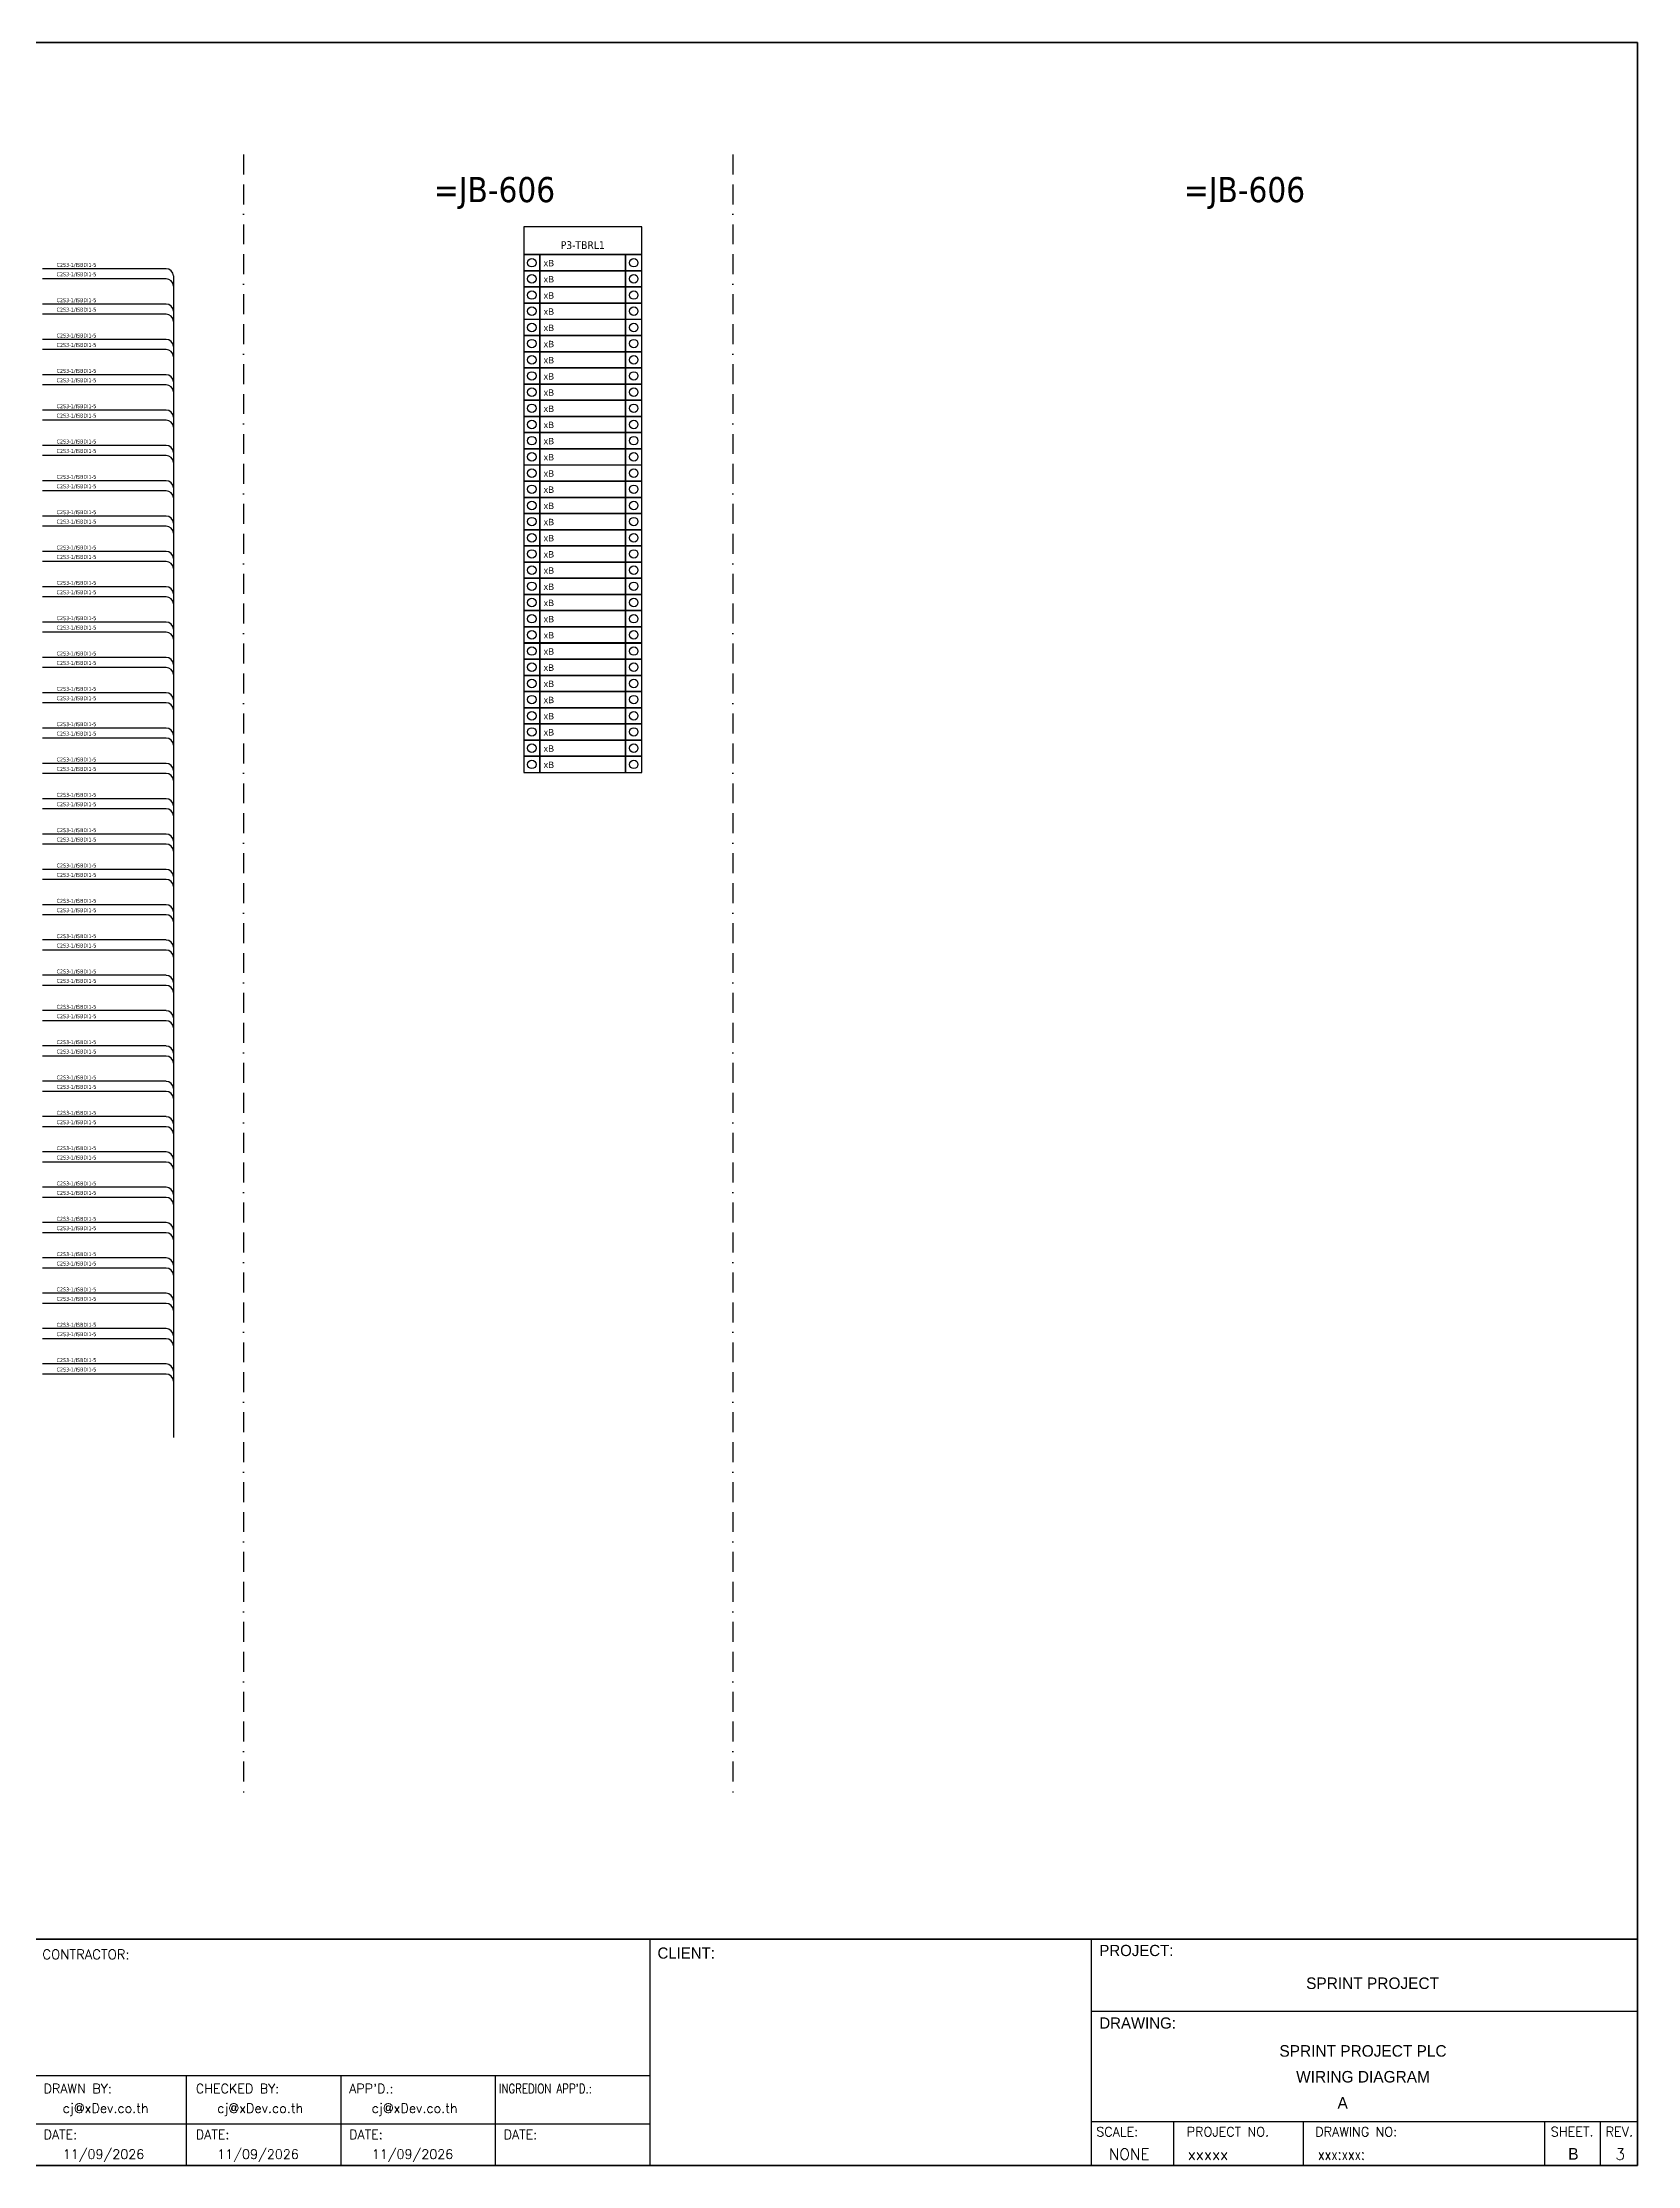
# Model space of a CAD drawing. Header units: millimetres. Extents: x 0 to 54213, y 0 to 2820.
# Drawn here: x 18635 to 20667, y 0 to 2704 of the extents above; entities that cross this region are included whole.
import ezdxf
from ezdxf.enums import TextEntityAlignment as Align

# ---------------------------------------------------------------- set-up
doc = ezdxf.new("R2010")
doc.units = ezdxf.units.MM
doc.linetypes.add('BORDERX2', pattern=[88.9, 25.4, -12.7, 25.4, -12.7, 0, -12.7])
for name, color, linetype in [('GT_1', 9, 'Continuous'), ('HELPPOINT', 7, 'Continuous'), ('MEMBER', 7, 'Continuous'), ('x01001-FrameArea', 2, 'BORDERX2')]:
    doc.layers.add(name, color=color, linetype=linetype)
doc.layers.add('IE-WIRE', color=7, linetype='Continuous', lineweight=25)
doc.styles.add('HTX11', font='O8111901')
doc.styles.add('ROMANS', font='romans.shx', dxfattribs={"width": 0.85, "height": 25})
doc.styles.get("Standard").update_dxf_attribs({"font": 'arial.ttf'})
doc.styles.add('Tahoma', font='')
doc.styles.get('Tahoma').set_extended_font_data('Tahoma')

# ---------------------------------------------------------------- blocks, each defined once
blk = doc.blocks.new('xTermSingleLayer3')
at = {"color": 7, "ltscale": 25.4}
for points in [[(0, -537), (537, -537), (537, 0), (0, 0)], [(537, -537), (3378, -537), (3378, 0), (537, 0)], [(3378, -537), (3915, -537), (3915, 0), (3378, 0)]]:
    blk.add_lwpolyline(points, close=True, dxfattribs=at)
for centre in [(268, -268), (3647, -268)]:
    blk.add_circle(centre, 141, dxfattribs=at)
blk.add_attdef('TERMINAL_B', (661, -387), '', height=212)
blk = doc.blocks.new('*U36')
at = {"layer": 'IE-WIRE', "color": 4, "ltscale": 25.4}
for p, q in [((74.2, 7.2), (-83.4, 7.2)), ((74.2, -5.6), (-83.4, -5.6))]:
    blk.add_line(p, q, dxfattribs=at)
for centre in [(74.2, -2), (74.2, -14.8)]:
    blk.add_arc(centre, 9.17, 0, 90, dxfattribs=at)
at = {"color": 4, "style": 'Tahoma'}
for p in [(-65.4, 9.6), (-65.4, -2.4)]:
    blk.add_text('C2S3-1/ISBDI1-5', height=4.974, dxfattribs=at).set_placement(p)
blk = doc.blocks.new('*U37')
at = {"layer": 'x01001-FrameArea', "color": 0, "linetype": 'ByBlock', "lineweight": -2, "transparency": 16777216}
for p in [(0, 0), (0, -45), (0, -90), (0, -135), (0, -180), (0, -225), (0, -270), (0, -315), (0, -360), (0, -405), (0, -450), (0, -495), (0, -540), (0, -585), (0, -630), (0, -675), (0, -720), (0, -765), (0, -810), (0, -855), (0, -900), (0, -945), (0, -990), (0, -1035), (0, -1080), (0, -1125), (0, -1170), (0, -1215), (0, -1260), (0, -1305), (0, -1350), (0, -1395)]:
    blk.add_blockref('*U36', p, dxfattribs=at)

msp = doc.modelspace()

# ---------------------------------------------------------------- linework, layer by layer
at = {"color": 4}
for p, q in [((20075.5, 56.1), (20075.5, 0)), ((20240.8, 56.1), (20240.8, 0))]:
    msp.add_line(p, q, dxfattribs=at)
at = {"color": 4, "ltscale": 0.5}
for p, q in [((20547.9, 56.1), (20547.9, 0)), ((20547.9, 56.1), (20547.9, 0)), ((20619.1, 56.1), (20619.1, 0)), ((20619.1, 56.1), (20619.1, 0))]:
    msp.add_line(p, q, dxfattribs=at)
at = {"color": 4, "ltscale": 25.4}
msp.add_lwpolyline([(19248.1, 2434), (19398.4, 2434), (19398.4, 2469.2), (19248.1, 2469.2)], close=True, dxfattribs=at)
at = {"layer": 'GT_1', "color": 4}
for p, q in [((19409, 0), (19409, 288.2)), ((19971.3, 0), (19971.3, 288.2)), ((19971.3, 0), (19971.3, 288.2)), ((19971.3, 0), (19971.3, 288.2)), ((19409, 114.3), (18622, 114.3)), ((18818.8, 0), (18818.8, 114.3)), ((19015.5, 0), (19015.5, 114.3)), ((19212.3, 0), (19212.3, 114.3)), ((19971.3, 56.1), (20666.5, 56.1)), ((19409, 52.9), (18622, 52.9))]:
    msp.add_line(p, q, dxfattribs=at)
at = {"layer": 'HELPPOINT', "color": 4, "lineweight": 35}
for p, q in [((16773.2, 2704.2), (20666.5, 2704.2)), ((16773.2, 2704.2), (20666.5, 2704.2)), ((20666.5, 2704.2), (20666.5, 0)), ((20666.5, 2704.2), (20666.5, 0)), ((20666.5, 0), (16773.2, 0)), ((20666.5, 0), (16773.2, 0))]:
    msp.add_line(p, q, dxfattribs=at)
at = {"layer": 'HELPPOINT', "color": 4}
for p, q in [((19971.3, 196.6), (20666.5, 196.6)), ((19971.3, 196.6), (20666.5, 196.6)), ((19971.3, 56.1), (20666.5, 56.1))]:
    msp.add_line(p, q, dxfattribs=at)
at = {"layer": 'IE-WIRE', "color": 4, "ltscale": 25.4}
msp.add_line((18802, 2406.8), (18802, 927.2), dxfattribs=at)
at = {"layer": 'MEMBER', "color": 4, "lineweight": 35}
msp.add_line((16773.2, 288.2), (20666.5, 288.2), dxfattribs=at)
msp.add_line((16773.2, 288.2), (20666.5, 288.2), dxfattribs=at)
at = {"layer": 'MEMBER', "color": 4}
for p, q in [((19971.3, 196.6), (20666.5, 196.6)), ((19971.3, 196.6), (20666.5, 196.6)), ((19971.3, 56.1), (20666.5, 56.1)), ((19971.3, 56.1), (20666.5, 56.1))]:
    msp.add_line(p, q, dxfattribs=at)
at = {"layer": 'x01001-FrameArea'}
for p, q in [((18891.4, 2561.5), (18891.4, 475)), ((19514.5, 2561.5), (19514.5, 475))]:
    msp.add_line(p, q, dxfattribs=at)

# ---------------------------------------------------------------- block references
at = {"xscale": 0.0384, "yscale": 0.0384, "zscale": 0.0384}
for p in [(19248.1, 2434), (19248.1, 2413.4), (19248.1, 2392.8), (19248.1, 2372.2), (19248.1, 2351.5), (19248.1, 2330.9), (19248.1, 2310.3), (19248.1, 2289.7), (19248.1, 2269.1), (19248.1, 2248.5), (19248.1, 2227.9), (19248.1, 2207.3), (19248.1, 2186.7), (19248.1, 2166), (19248.1, 2145.4), (19248.1, 2124.8), (19248.1, 2104.2), (19248.1, 2083.6), (19248.1, 2063), (19248.1, 2042.4), (19248.1, 2021.8), (19248.1, 2001.1), (19248.1, 1980.5), (19248.1, 1959.9), (19248.1, 1939.3), (19248.1, 1918.7), (19248.1, 1898.1), (19248.1, 1877.5), (19248.1, 1856.9), (19248.1, 1836.3), (19248.1, 1815.6), (19248.1, 1795)]:
    msp.add_blockref('xTermSingleLayer3', p, dxfattribs=at).add_auto_attribs({'TERMINAL_B': 'xB'})
at = {"layer": 'x01001-FrameArea'}
msp.add_blockref('*U37', (18718.6, 2408.8), dxfattribs=at)

# ---------------------------------------------------------------- texts
at = {"color": 2, "style": 'Tahoma'}
for p in [(19210.9, 2516.8), (20166, 2516.8)]:
    msp.add_text('=JB-606', height=32, dxfattribs=at).set_placement(p, align=Align.MIDDLE_CENTER)
at = {"color": 4, "style": 'Tahoma'}
msp.add_text('P3-TBRL1', height=9.95, dxfattribs=at).set_placement((19323.3, 2446.1), align=Align.MIDDLE_CENTER)
at = {"color": 4, "ltscale": 100, "style": 'HTX11'}
for s, p in [('SPRINT PROJECT', (20329.1, 232.2)), ('SPRINT PROJECT PLC', (20316.9, 146)), ('WIRING DIAGRAM', (20316.9, 113.1))]:
    msp.add_text(s, height=14.693, dxfattribs=at).set_placement(p, align=Align.MIDDLE_CENTER)
at = {"style": 'HTX11'}
for tag, text, height, p in [('A', 'A', 14.8, (20291, 79.8)), ('B', 'CHASSIS C3 SLOT 4', 14.821, (20584.8, 14.9))]:
    msp.add_attdef(tag, text=text, height=height, dxfattribs=at).set_placement(p, align=Align.MIDDLE_CENTER)
at = {"layer": 'GT_1', "color": 4, "style": 'HTX11'}
for s, p in [('CLIENT:', (19418.5, 263.5)), ('PROJECT:', (19981.2, 266.8)), ('DRAWING:', (19981.2, 174.4))]:
    msp.add_text(s, height=14.25, dxfattribs=at).set_placement(p)
at = {"layer": 'MEMBER', "color": 4, "ltscale": 0.8, "style": 'ROMANS'}
for s, height, p in [('CONTRACTOR:', 12.35, (18635.1, 262.7)), ('DRAWN BY:', 11.88, (18636.6, 92.1)), ('CHECKED BY:', 11.875, (18830.5, 92.1)), ("APP'D.:", 11.88, (19025.7, 92.1)), ('cj@xDev.co.th', 11.875, (18661, 67.2)), ('cj@xDev.co.th', 11.875, (18857.8, 67.2)), ('cj@xDev.co.th', 11.875, (19054.5, 67.2)), ('DATE:', 11.88, (18636.6, 33.6)), ('DATE:', 11.88, (18830.5, 33.6)), ('DATE:', 11.88, (19025.7, 33.6)), ('DATE:', 11.88, (19222.5, 33.6)), ('SCALE:', 11.88, (19977.2, 37.1)), ('PROJECT NO.', 11.875, (20092.4, 37.1)), ('DRAWING NO:', 11.875, (20256.1, 37.1)), ('SHEET.', 12, (20555.9, 37.1)), ('REV.', 12, (20625.8, 37.1)), ('11/09/2026', 11.88, (18661, 8.5)), ('11/09/2026', 11.88, (18857.8, 8.5)), ('11/09/2026', 11.88, (19054.5, 8.5)), ('NONE', 14.23, (19993.2, 7.3)), ('xxxxx', 14.23, (20093.6, 7.3))]:
    msp.add_text(s, height=height, dxfattribs=at).set_placement(p)
at = {"layer": 'MEMBER', "color": 4, "ltscale": 0.8, "style": 'ROMANS', "width": 0.8}
for s, height, p in [("INGREDION APP'D.:", 11.875, (19216.5, 92.1)), ('xxx:xxx:', 14.23, (20259.8, 7.3))]:
    msp.add_text(s, height=height, dxfattribs=at).set_placement(p)
at = {"layer": 'MEMBER', "color": 4, "ltscale": 0.8, "style": 'ROMANS'}
msp.add_text('3', height=14.2, dxfattribs=at).set_placement((20644.4, 7.3), align=Align.CENTER)

doc.saveas('drawing.dxf')
